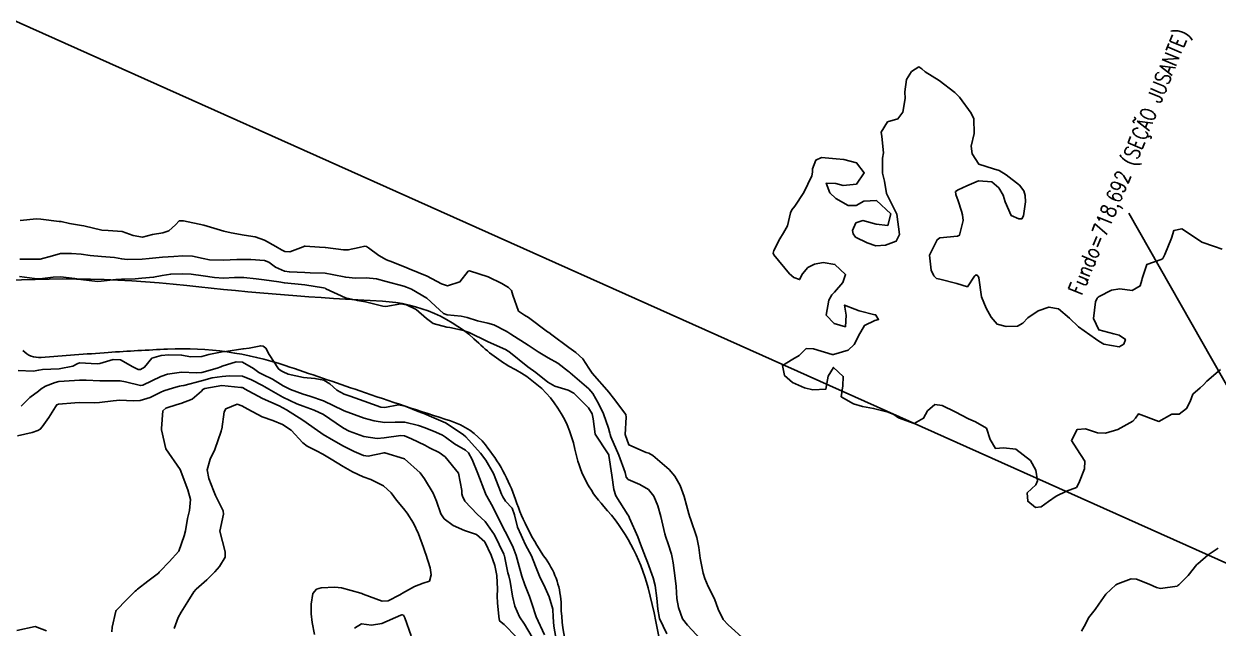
# Model space of a CAD drawing. Header units: metres. Extents: x 318500 to 325275, y 7408834 to 7428799.
# Drawn here: x 321446.4 to 321563.6, y 7415860.8 to 7415920.1 of the extents above; entities that cross this region are included whole.
import ezdxf

# ---------------------------------------------------------------- set-up
doc = ezdxf.new("R2010")
doc.units = ezdxf.units.M
doc.header["$MEASUREMENT"] = 0
doc.linetypes.add('CONTINUO', pattern=[0])
for name, color, linetype in [('Curvas de Nivel 1m', 11, 'Continuous'), ('Curvas de Nivel 5m', 15, 'Continuous'), ('Hidrografia', 140, 'Continuous'), ('TEXTO', 45, 'Continuous')]:
    doc.layers.add(name, color=color, linetype=linetype)
doc.styles.add('ROMANS', font='romans', dxfattribs={"height": 0.2})

msp = doc.modelspace()

# ---------------------------------------------------------------- linework, layer by layer
at = {"layer": 'Curvas de Nivel 1m', "flags": 128}
for points, elevation in [([(321563.99, 7415898), (321563.22, 7415898.26), (321562, 7415898.68), (321561.46, 7415899.06), (321560.01, 7415899.99), (321559.25, 7415899.84), (321559, 7415899.08), (321558.35, 7415897.47), (321558.15, 7415897.1), (321558.07, 7415897.01), (321557.98, 7415896.98), (321556.58, 7415896.51), (321556.12, 7415895.13), (321556.11, 7415894.97), (321555.94, 7415894.4), (321555.13, 7415893.94), (321553.93, 7415894.11), (321553.11, 7415893.98), (321551.92, 7415893.35), (321551.81, 7415893.29), (321551.7, 7415893.18), (321551.56, 7415892.83), (321551.35, 7415891.19), (321551.88, 7415890.07), (321553.34, 7415889.69), (321553.88, 7415889.56), (321554.48, 7415889.14), (321554.32, 7415888.69), (321553.86, 7415888.43), (321552.35, 7415888.69), (321551.87, 7415888.96), (321551.54, 7415889.19), (321549.89, 7415890.38), (321549, 7415891.22), (321547.91, 7415892.15), (321546.98, 7415892.31), (321545.91, 7415891.95), (321544.89, 7415891.27), (321544.42, 7415890.74), (321543.89, 7415890.44), (321542.79, 7415890.4), (321541.89, 7415890.63), (321541.29, 7415891.32), (321540.8, 7415892.22), (321540.36, 7415893.33), (321540.11, 7415895.18), (321540.04, 7415895.34), (321539.95, 7415895.43), (321539.82, 7415895.48), (321539.68, 7415895.34), (321538.97, 7415894.32), (321537.94, 7415894.62), (321536.28, 7415895.05), (321535.95, 7415895.12), (321535.67, 7415895.39), (321535.43, 7415895.93), (321535.24, 7415897.4), (321536, 7415898.92), (321536.28, 7415899.1), (321538, 7415899.26), (321538.18, 7415899.37), (321538.57, 7415900.82), (321538.5, 7415901.36), (321538.39, 7415901.72), (321538.05, 7415902.74), (321537.84, 7415903.37), (321537.79, 7415903.65), (321538.06, 7415903.81), (321538.92, 7415904.21), (321540.07, 7415904.7), (321541.36, 7415904.61), (321542.07, 7415904.01), (321542.48, 7415903.31), (321542.69, 7415902.66), (321543.28, 7415901.3), (321544.03, 7415900.97), (321544.32, 7415900.99), (321544.48, 7415901.28), (321544.68, 7415902.65), (321544.65, 7415903.28), (321544.5, 7415903.72), (321544.07, 7415904.28), (321542.77, 7415905.3), (321542.09, 7415905.72), (321541.52, 7415905.89), (321540.09, 7415906.33), (321539.43, 7415907.35), (321539.35, 7415908.12), (321539.65, 7415909.35), (321539.59, 7415910.78), (321539.33, 7415911.35), (321538.18, 7415912.9), (321537.73, 7415913.37), (321536.21, 7415914.56), (321534.83, 7415915.41), (321534.5, 7415915.69), (321534.22, 7415915.89), (321533.47, 7415915.43), (321533, 7415914.65), (321532.84, 7415913.44), (321532.85, 7415912.77), (321532.64, 7415911.44), (321532.15, 7415910.8), (321531.13, 7415910.48), (321530.52, 7415909.47), (321530.56, 7415909.04), (321530.74, 7415907.46), (321530.63, 7415906.94), (321530.65, 7415905.46), (321530.85, 7415904.68), (321531.04, 7415903.46), (321532.03, 7415901.45), (321532.29, 7415899.45), (321531.99, 7415898.78), (321530.92, 7415898.39), (321529.99, 7415898.34), (321529.12, 7415898.61), (321528, 7415899.18), (321527.75, 7415899.5), (321527.69, 7415899.82), (321528.02, 7415900.58), (321528.7, 7415900.81), (321530.01, 7415900.45), (321531.16, 7415900.31), (321531.46, 7415901.46), (321530.05, 7415902.76), (321528.82, 7415902.72), (321528.04, 7415902.29), (321527.26, 7415902.3), (321526.05, 7415902.96), (321525.46, 7415903.54), (321525.12, 7415904.49), (321526.07, 7415904.45), (321526.79, 7415904.24), (321528.07, 7415904.39), (321528.84, 7415905.49), (321528.09, 7415906.47), (321526.83, 7415906.79), (321526.1, 7415906.85), (321524.64, 7415907), (321524.1, 7415906.75), (321523.77, 7415905.87), (321523.77, 7415905.55), (321523.71, 7415905.19), (321522.93, 7415903.57), (321522.04, 7415902.23), (321521.75, 7415901.87), (321521.62, 7415901.58), (321521.3, 7415900.3), (321520.93, 7415899.59), (321520.56, 7415899.03), (321519.98, 7415897.86), (321519.91, 7415897.6), (321519.98, 7415897.44), (321521.5, 7415895.58), (321521.94, 7415895.22), (321522.49, 7415895.02), (321522.77, 7415895.57), (321523.31, 7415896.21), (321523.96, 7415896.54), (321524.82, 7415896.68), (321525.96, 7415896.51), (321527.01, 7415895.51), (321526.73, 7415894.72), (321525.92, 7415893.78), (321525.79, 7415893.65), (321525.65, 7415893.52), (321525.38, 7415892.99), (321525.12, 7415891.53), (321525.89, 7415890.72), (321527, 7415890.39), (321527.08, 7415891.51), (321526.91, 7415892.51), (321527.91, 7415892.12), (321528.35, 7415891.94), (321529.9, 7415891.57), (321529.97, 7415891.54), (321530.03, 7415891.47), (321530.26, 7415891.1), (321529.89, 7415891.01), (321528.86, 7415890.51), (321528.29, 7415889.49), (321528.16, 7415889.2), (321527.86, 7415888.65), (321527.26, 7415888.09), (321525.84, 7415887.66), (321525.69, 7415887.67), (321523.85, 7415888.22), (321523.15, 7415888.26), (321522.45, 7415887.57), (321521.84, 7415887.22), (321520.82, 7415886.6), (321521.03, 7415885.59), (321521.81, 7415884.93), (321522.97, 7415884.39), (321523.8, 7415884.18), (321525.07, 7415884.26), (321525.32, 7415885.53), (321525.83, 7415886.4), (321526.79, 7415885.51), (321526.73, 7415884.58), (321526.59, 7415883.51), (321527.78, 7415882.81), (321528.69, 7415882.57), (321529.77, 7415882.37), (321531.21, 7415882), (321531.76, 7415881.76), (321532.21, 7415881.44), (321533.75, 7415880.89), (321534.67, 7415881.41), (321535.04, 7415882.13), (321535.78, 7415882.77), (321536.51, 7415882.65), (321537.77, 7415882.04), (321539.07, 7415881.35), (321539.76, 7415881.05), (321540.85, 7415880.42), (321541.22, 7415879.32), (321541.73, 7415878.45), (321542.5, 7415878.52), (321543.73, 7415878.36), (321545.15, 7415877.27), (321545.7, 7415876.31), (321545.86, 7415875.26), (321545.68, 7415874.87), (321544.84, 7415874.1), (321544.9, 7415873.27), (321545.65, 7415872.65), (321546.2, 7415872.7), (321546.93, 7415873.24), (321547.67, 7415873.75), (321548.69, 7415874.24), (321549.67, 7415874.6), (321549.89, 7415874.98), (321549.97, 7415875.2), (321550.46, 7415876.43), (321550.5, 7415877.19), (321549.73, 7415878.42), (321549.18, 7415879.21), (321549.75, 7415880.31), (321550.58, 7415880.36), (321551.75, 7415879.99), (321552.52, 7415879.94), (321553.75, 7415880.31), (321555.21, 7415881.13), (321555.46, 7415881.42), (321555.77, 7415881.85), (321557.76, 7415881.1), (321559.03, 7415881.82), (321559.77, 7415881.82), (321560.48, 7415882.36), (321560.83, 7415883.06), (321561.09, 7415883.76), (321561.81, 7415884.38), (321562.16, 7415884.7), (321562.47, 7415885.04), (321563.83, 7415886.19)], 721), ([(321517.15, 7415859.63), (321515.49, 7415861.12), (321515, 7415861.66), (321514.51, 7415862.67), (321514.16, 7415863.67), (321513.54, 7415864.89), (321513.2, 7415865.69), (321513.04, 7415866.2), (321512.75, 7415867.69), (321512.62, 7415868.72), (321512.41, 7415869.7), (321511.8, 7415871.54), (321511.74, 7415871.71), (321511.63, 7415872.02), (321511.16, 7415873.72), (321510.77, 7415874.82), (321510.24, 7415875.73), (321509.69, 7415876.37), (321508.08, 7415877.76), (321507.71, 7415877.98), (321507.44, 7415878.04), (321505.73, 7415878.81), (321505.39, 7415879.8), (321505.48, 7415881.52), (321505.43, 7415881.79), (321504.23, 7415883.37), (321503.88, 7415883.82), (321503.79, 7415883.92), (321502.14, 7415885.84), (321501.82, 7415886.32), (321501.21, 7415887.23), (321500.52, 7415887.86), (321499.85, 7415888.34), (321498.17, 7415889.59), (321497.87, 7415889.82), (321497.76, 7415889.9), (321495.88, 7415891.28), (321495.48, 7415891.52), (321494.9, 7415891.93), (321494.36, 7415893.49), (321494.23, 7415893.95), (321493.92, 7415894.23), (321493.27, 7415894.62), (321491.94, 7415895.3), (321490.08, 7415895.87), (321489.95, 7415895.83), (321489.15, 7415894.8), (321487.93, 7415894.41), (321487.36, 7415894.6), (321485.94, 7415895.35), (321484.18, 7415896.08), (321483.95, 7415896.17), (321482.58, 7415896.72), (321481.96, 7415896.94), (321481.21, 7415897.37), (321480.17, 7415898.14), (321479.97, 7415898.27), (321479.83, 7415898.29), (321479.25, 7415898.15), (321478.19, 7415897.93), (321477.97, 7415897.92), (321477.74, 7415897.94), (321475.97, 7415898.16), (321475.94, 7415898.16), (321475.37, 7415898.2), (321473.97, 7415898.3), (321473.9, 7415898.29), (321473.77, 7415898.22), (321472.47, 7415897.73), (321471.97, 7415897.76), (321471.64, 7415897.92), (321471.09, 7415898.25), (321469.98, 7415898.89), (321469.04, 7415899.22), (321467.99, 7415899.38), (321466.71, 7415899.59), (321465.99, 7415899.76), (321464, 7415900.35), (321462.01, 7415900.79), (321461.61, 7415900.77), (321461.24, 7415900.39), (321460.58, 7415899.8), (321459.99, 7415899.59), (321458.97, 7415899.43), (321457.98, 7415899.18), (321457.08, 7415899.35), (321455.99, 7415899.72), (321454.64, 7415899.82), (321453.99, 7415899.88), (321452.22, 7415900.28), (321452, 7415900.32), (321450.83, 7415900.53), (321450, 7415900.7), (321449.82, 7415900.73), (321448.01, 7415900.94), (321447.6, 7415900.97), (321446, 7415900.81)], 721), ([(321509.48, 7415860.24), (321508.74, 7415861.75), (321508.59, 7415862.67), (321508.5, 7415863.75), (321508.31, 7415864.98), (321508.14, 7415865.75), (321507.57, 7415867.3), (321507.37, 7415867.76), (321506.88, 7415869.06), (321506.62, 7415869.77), (321505.81, 7415871.6), (321505.72, 7415871.79), (321505.63, 7415871.94), (321504.47, 7415873.81), (321504.26, 7415874.4), (321504.06, 7415875.81), (321503.78, 7415877.75), (321503.76, 7415877.82), (321503.71, 7415877.9), (321502.42, 7415879.83), (321502.25, 7415881.34), (321502.15, 7415881.84), (321501.77, 7415882.44), (321500.35, 7415883.86), (321499.79, 7415884.17), (321498.46, 7415884.55), (321497.8, 7415884.95), (321496.6, 7415885.91), (321495.82, 7415886.44), (321493.95, 7415887.95), (321493.84, 7415888.03), (321493.69, 7415888.11), (321491.85, 7415888.94), (321490.06, 7415889.81), (321489.87, 7415889.9), (321489.49, 7415890.01), (321488.16, 7415890.31), (321487.87, 7415890.35), (321486.54, 7415890.71), (321485.88, 7415891.2), (321484.86, 7415892.07), (321483.9, 7415892.55), (321483.34, 7415892.65), (321481.89, 7415892.39), (321481.6, 7415892.4), (321479.9, 7415892.83), (321479.09, 7415892.96), (321477.91, 7415893.22), (321475.99, 7415894.12), (321475.92, 7415894.16), (321475.77, 7415894.19), (321473.92, 7415894.51), (321473.61, 7415894.54), (321471.93, 7415894.69), (321471.39, 7415894.78), (321469.93, 7415894.99), (321469.14, 7415895.08), (321467.93, 7415895.21), (321467.04, 7415895.21), (321465.93, 7415895.16), (321465.05, 7415895.22), (321463.94, 7415895.39), (321462.76, 7415895.54), (321461.94, 7415895.59), (321460.77, 7415895.56), (321459.94, 7415895.42), (321459.09, 7415895.25), (321457.93, 7415895.15), (321457.27, 7415895.1), (321455.93, 7415895.04), (321455.38, 7415895.02), (321453.93, 7415894.85), (321453.57, 7415894.84), (321451.93, 7415895.03), (321451.34, 7415895.11), (321449.93, 7415895.27), (321449.23, 7415895.24), (321447.93, 7415895.08), (321447.39, 7415895.11), (321445.93, 7415895.33)], 719), ([(321445.8, 7415886.08), (321447.25, 7415886.02), (321447.81, 7415886.14), (321448.17, 7415886.19), (321449.81, 7415886.25), (321451.17, 7415886.52), (321451.58, 7415886.75), (321451.82, 7415886.86), (321453.54, 7415886.75), (321453.81, 7415886.78), (321455.11, 7415887.18), (321455.82, 7415887.13), (321457.06, 7415886.44), (321457.58, 7415886.2), (321457.81, 7415886.2), (321458.2, 7415886.42), (321458.92, 7415887.31), (321459.83, 7415887.56), (321460.59, 7415887.63), (321461.83, 7415887.6), (321462.75, 7415887.44), (321463.83, 7415887.47), (321464.52, 7415887.65), (321465.83, 7415887.91), (321466.18, 7415887.97), (321467.84, 7415888.22), (321467.92, 7415888.22), (321468.46, 7415888.29), (321469.6, 7415888.52), (321469.84, 7415888.48), (321470.11, 7415888.27), (321470.43, 7415887.66), (321471.33, 7415886.25), (321471.62, 7415886.05), (321471.81, 7415885.95), (321472.31, 7415885.73), (321473.8, 7415885.4), (321474.92, 7415885.32), (321475.8, 7415885.13), (321476.4, 7415884.78), (321477.08, 7415884.17), (321477.78, 7415883.78), (321478.37, 7415883.56), (321479.77, 7415883.08), (321481.38, 7415882.5), (321481.77, 7415882.47), (321483.11, 7415882.74), (321483.77, 7415882.59), (321485.05, 7415882.07), (321485.76, 7415881.8), (321486.15, 7415881.66), (321487.74, 7415880.97), (321489.18, 7415880.01), (321489.5, 7415879.77), (321489.73, 7415879.58), (321491.18, 7415877.99), (321491.7, 7415877.28), (321492.46, 7415875.97), (321492.98, 7415874.64), (321493.24, 7415873.96), (321493.38, 7415873.68), (321493.64, 7415873.28), (321494.29, 7415872.59), (321494.51, 7415871.94), (321494.82, 7415870.73), (321495.17, 7415869.93), (321495.31, 7415869.63), (321495.59, 7415869), (321496.18, 7415867.91), (321496.57, 7415866.9), (321496.96, 7415865.91), (321497.53, 7415864.75), (321497.93, 7415863.89), (321498.27, 7415862.66), (321498.31, 7415861.89), (321498.37, 7415861.01), (321498.58, 7415859.88)], 719), ([(321445.72, 7415879.67), (321447.17, 7415880.01), (321447.73, 7415880.19), (321447.96, 7415880.32), (321448.15, 7415880.56), (321448.8, 7415881.49), (321449.44, 7415882.54), (321449.58, 7415882.72), (321449.76, 7415882.8), (321451.35, 7415882.93), (321451.77, 7415882.95), (321453.32, 7415882.93), (321453.77, 7415882.95), (321455.11, 7415883.13), (321455.77, 7415883.18), (321457.09, 7415883.12), (321457.77, 7415883.14), (321458.74, 7415883.45), (321459.78, 7415883.98), (321460.09, 7415884.1), (321461.03, 7415884.39), (321461.62, 7415884.56), (321461.79, 7415884.58), (321462.04, 7415884.62), (321463.8, 7415885.09), (321464.84, 7415885.38), (321465.8, 7415885.52), (321466.55, 7415885.56), (321467.8, 7415885.55), (321468.7, 7415885.19), (321469.79, 7415884.61), (321470.02, 7415884.49), (321470.4, 7415884.26), (321471.78, 7415883.48), (321473.16, 7415882.83), (321473.77, 7415882.6), (321474.86, 7415882.2), (321475.75, 7415881.76), (321476.99, 7415880.93), (321477.73, 7415880.43), (321478.27, 7415880.15), (321479.72, 7415879.62), (321481.04, 7415879.43), (321481.72, 7415879.49), (321483.36, 7415879.72), (321483.73, 7415879.68), (321484.4, 7415879.4), (321485.72, 7415878.75), (321486.18, 7415878.52), (321487.11, 7415878.04), (321487.7, 7415877.63), (321489.01, 7415876.01), (321489.34, 7415874.32), (321489.35, 7415874), (321489.4, 7415873.76), (321489.64, 7415873.26), (321490.84, 7415871.99), (321491.62, 7415871.27), (321492.55, 7415869.97), (321493.45, 7415868.07), (321493.51, 7415867.95), (321493.52, 7415867.9), (321493.57, 7415867.7), (321493.86, 7415866.25), (321493.95, 7415865.94), (321494.08, 7415865.4), (321494.31, 7415863.94), (321494.55, 7415862.97), (321494.99, 7415861.93), (321495.49, 7415861.21), (321496.25, 7415859.91)], 721), ([(321454.97, 7415860.46), (321455.03, 7415860.91), (321455.39, 7415862.46), (321455.42, 7415862.53), (321455.49, 7415862.62), (321456.39, 7415863.56), (321457.28, 7415864.43), (321457.41, 7415864.55), (321457.52, 7415864.63), (321458.52, 7415865.43), (321459.55, 7415866.22), (321459.64, 7415866.3), (321459.74, 7415866.4), (321460.62, 7415867.33), (321461.57, 7415868.38), (321462.09, 7415869.87), (321462.21, 7415870.37), (321462.41, 7415871.57), (321462.61, 7415872.37), (321462.7, 7415873.43), (321462.43, 7415874.37), (321461.68, 7415876.38), (321460.29, 7415878.39), (321459.86, 7415880.27), (321459.87, 7415880.4), (321460, 7415882.15), (321460.3, 7415882.39), (321461.4, 7415882.75), (321461.77, 7415882.84), (321462.86, 7415883.27), (321463.79, 7415884.08), (321463.91, 7415884.23), (321464.13, 7415884.34), (321465.79, 7415884.62), (321467.65, 7415884.44), (321467.79, 7415884.41), (321467.87, 7415884.38), (321468.02, 7415884.3), (321469.78, 7415883.36), (321471.41, 7415882.61), (321471.76, 7415882.44), (321472.12, 7415882.24), (321473.74, 7415881.21), (321475.19, 7415880.2), (321475.5, 7415879.96), (321475.73, 7415879.82), (321476.76, 7415879.22), (321477.72, 7415878.68), (321478.78, 7415878.15), (321479.7, 7415877.75), (321480.15, 7415877.69), (321481.71, 7415878.02), (321481.79, 7415878.03), (321483.7, 7415877.43), (321485.25, 7415876.06), (321485.67, 7415875.45), (321486.52, 7415874.05), (321486.87, 7415873.27), (321487.29, 7415872.04), (321487.62, 7415871.54), (321488.48, 7415870.89), (321489.61, 7415870.4), (321490.79, 7415869.99), (321491.59, 7415869.27), (321492.21, 7415867.97), (321492.57, 7415866.97), (321492.78, 7415865.96), (321492.84, 7415864.65), (321492.82, 7415863.96), (321492.83, 7415863.28), (321492.96, 7415861.96), (321493.05, 7415861.52), (321493.49, 7415861.17), (321494.7, 7415859.93)], 722), ([(321461.09, 7415860.77), (321461.48, 7415861.84), (321461.78, 7415862.38), (321462.45, 7415863.42), (321463.04, 7415864.36), (321463.26, 7415864.62), (321463.53, 7415864.86), (321464.31, 7415865.56), (321465.09, 7415866.33), (321465.56, 7415866.86), (321466.1, 7415867.78), (321466.1, 7415868.31), (321465.6, 7415870.32), (321465.95, 7415872), (321465.9, 7415872.32), (321465.64, 7415872.85), (321465.15, 7415873.83), (321464.96, 7415874.33), (321464.52, 7415875.48), (321464.34, 7415876.34), (321464.64, 7415877.39), (321465.11, 7415878.33), (321465.73, 7415880.15), (321465.76, 7415880.29), (321465.77, 7415880.32), (321466.02, 7415882.05), (321466.17, 7415882.32), (321467.3, 7415882.78), (321467.76, 7415882.61), (321468.34, 7415882.29), (321469.75, 7415881.54), (321470.8, 7415881.2), (321471.74, 7415880.8), (321472.58, 7415880.23), (321473.72, 7415879.01), (321474.16, 7415878.66), (321475.06, 7415878.2), (321475.71, 7415877.88), (321476.5, 7415877.38), (321477.69, 7415876.66), (321478.62, 7415876.15), (321479.67, 7415875.66), (321480.41, 7415875.39), (321481.66, 7415874.79), (321482.39, 7415874.1), (321482.93, 7415873.38), (321483.63, 7415872.55), (321483.99, 7415872.08), (321484.59, 7415871.1), (321485.1, 7415870.06), (321485.58, 7415868.71), (321485.74, 7415868.23), (321485.81, 7415868.06), (321486.23, 7415866.73), (321486.33, 7415866.05), (321486.16, 7415865.43), (321485.54, 7415865.21), (321484.71, 7415864.89), (321483.52, 7415864.24), (321483.42, 7415864.18), (321483.25, 7415864.08), (321482.11, 7415863.5), (321481.51, 7415863.45), (321479.65, 7415864.14), (321479.52, 7415864.2), (321479.42, 7415864.24), (321477.53, 7415864.78), (321476.88, 7415864.82), (321475.53, 7415864.76), (321475.08, 7415864.65), (321474.72, 7415864.2), (321474.54, 7415863.17), (321474.54, 7415862.2), (321474.64, 7415861.36), (321474.87, 7415860.2)], 723), ([(321563.6, 7415868.67), (321562.62, 7415868), (321561.58, 7415867.13), (321561.5, 7415867.04), (321560.65, 7415865.97), (321559.72, 7415865.07), (321559.63, 7415864.98), (321559.55, 7415864.92), (321557.94, 7415864.7), (321557.55, 7415864.79), (321556.8, 7415865.11), (321555.56, 7415865.6), (321555.04, 7415865.64), (321553.73, 7415865.15), (321553.6, 7415865.1), (321553.55, 7415865.07), (321552.55, 7415864.15), (321551.89, 7415863.17), (321551.51, 7415862.65), (321550.86, 7415861.83), (321550.57, 7415861.19), (321550.16, 7415860.52)], 721), ([(321484.37, 7415860.07), (321483.74, 7415861.83), (321483.6, 7415862.08), (321483.49, 7415862.13), (321483.45, 7415862.12), (321483.35, 7415862.08), (321481.48, 7415861.28), (321480.46, 7415861.11), (321479.48, 7415861.24), (321478.82, 7415860.8)], 722), ([(321445.65, 7415860.59), (321447.47, 7415860.96), (321448.58, 7415860.55)], 722)]:
    msp.add_lwpolyline(points, dxfattribs=dict(at, elevation=elevation))
at = {"layer": 'Curvas de Nivel 5m', "elevation": 720, "flags": 128}
for points in [[(321512.81, 7415859.69), (321511.49, 7415861.09), (321511.02, 7415861.72), (321510.61, 7415862.82), (321510.46, 7415863.73), (321510.37, 7415864.89), (321510.3, 7415865.73), (321510.08, 7415867.22), (321510, 7415867.73), (321509.92, 7415868.08), (321509.59, 7415869.07), (321509.37, 7415869.74), (321509.28, 7415870.07), (321508.88, 7415871.75), (321508.59, 7415872.81), (321508.2, 7415873.75), (321507.67, 7415874.41), (321506.82, 7415874.92), (321505.68, 7415875.39), (321505.49, 7415875.61), (321505.44, 7415875.79), (321505.38, 7415876.1), (321504.75, 7415877.8), (321503.97, 7415879.58), (321503.9, 7415879.82), (321503.87, 7415879.95), (321503.75, 7415880.42), (321503.26, 7415881.83), (321502.8, 7415882.8), (321502.19, 7415883.84), (321501.8, 7415884.29), (321499.97, 7415885.87), (321499.9, 7415885.94), (321499.82, 7415886.01), (321498.76, 7415886.82), (321497.83, 7415887.35), (321496.84, 7415887.91), (321495.85, 7415888.58), (321494.14, 7415889.67), (321493.87, 7415889.84), (321493.68, 7415889.95), (321492.47, 7415890.56), (321491.88, 7415890.75), (321490.89, 7415890.98), (321489.88, 7415891.29), (321489.29, 7415891.42), (321487.89, 7415891.56), (321487.53, 7415891.68), (321487.15, 7415892.04), (321485.91, 7415893.2), (321484.41, 7415894.08), (321483.92, 7415894.28), (321483.65, 7415894.36), (321481.93, 7415894.83), (321480.96, 7415895.1), (321479.94, 7415895.2), (321478.91, 7415895.17), (321477.94, 7415895.25), (321476.6, 7415895.53), (321475.94, 7415895.63), (321474.46, 7415895.69), (321473.94, 7415895.7), (321472.42, 7415895.76), (321471.94, 7415895.84), (321471.06, 7415896.25), (321470.4, 7415896.71), (321469.96, 7415896.88), (321468.64, 7415896.98), (321467.96, 7415897), (321467.27, 7415896.99), (321465.96, 7415896.93), (321464.58, 7415896.96), (321463.96, 7415897.08), (321462.9, 7415897.31), (321461.96, 7415897.34), (321461.07, 7415897.28), (321459.96, 7415897.22), (321458.64, 7415897.1), (321457.96, 7415897.03), (321456.5, 7415897), (321455.96, 7415897.05), (321455.26, 7415897.17), (321453.96, 7415897.29), (321452.86, 7415897.39), (321451.96, 7415897.52), (321451.02, 7415897.58), (321449.96, 7415897.56), (321449.15, 7415897.36), (321447.95, 7415897.01), (321446.38, 7415897.01), (321445.95, 7415897.01)], [(321446.09, 7415882.59), (321446.92, 7415883.43), (321447.78, 7415884.07), (321448.06, 7415884.28), (321448.48, 7415884.55), (321449.41, 7415884.93), (321449.79, 7415885), (321450.31, 7415885.05), (321451.8, 7415885.16), (321452.45, 7415885.15), (321453.8, 7415885.08), (321455.17, 7415885.09), (321455.8, 7415885.08), (321456.32, 7415884.98), (321457.79, 7415884.62), (321458.02, 7415884.65), (321459.8, 7415885.49), (321460.46, 7415885.74), (321461.81, 7415885.93), (321463.29, 7415885.85), (321463.81, 7415885.91), (321465.31, 7415886.33), (321465.68, 7415886.46), (321465.81, 7415886.51), (321467.18, 7415886.95), (321467.82, 7415886.91), (321468.9, 7415886.28), (321469.43, 7415885.9), (321469.8, 7415885.7), (321470.77, 7415885.23), (321471.79, 7415884.6), (321472.51, 7415884.23), (321473.78, 7415883.76), (321474.43, 7415883.57), (321475.77, 7415883.11), (321477.73, 7415882.16), (321477.76, 7415882.15), (321477.79, 7415882.13), (321479.75, 7415881.41), (321480.73, 7415881.14), (321481.74, 7415880.99), (321482.81, 7415881.03), (321483.74, 7415881.03), (321485.1, 7415880.71), (321485.74, 7415880.47), (321486.8, 7415880.04), (321487.43, 7415879.74), (321487.73, 7415879.55), (321488.61, 7415878.91), (321489.71, 7415878.27), (321489.99, 7415878), (321490.35, 7415877.35), (321490.91, 7415875.99), (321491.65, 7415874.02), (321491.67, 7415873.98), (321492.38, 7415872.71), (321492.76, 7415871.96), (321493.61, 7415870.31), (321493.8, 7415869.95), (321494.39, 7415868.74), (321494.68, 7415867.93), (321494.86, 7415867.22), (321495.22, 7415865.92), (321495.54, 7415865.05), (321496, 7415863.92), (321496.2, 7415863.22), (321496.63, 7415861.91), (321497.47, 7415860.14)]]:
    msp.add_lwpolyline(points, dxfattribs=at)
at = {"layer": 'Hidrografia'}
for points in [[(321516.58, 7415743.31, -0.002862), (321520.86, 7415748.64, 0.051231), (321523.89, 7415753.28, 0.270546), (321523.75, 7415756.03, -0.02821), (321522.33, 7415758.49, -0.481627), (321522.85, 7415759.63, 0.10448), (321527.54, 7415761.9, 0.134207), (321530.58, 7415765.95, 0.050477), (321532.25, 7415771.79, 0.060812), (321532.99, 7415785.41, -0.018083), (321532.26, 7415809.29, 0.16665), (321527.87, 7415822.35, 0.00097), (321519.21, 7415833.58, 0.073567), (321513.23, 7415839.32, -0.168981), (321511.15, 7415842.24, -0.059557), (321509.63, 7415851.48, 0.052174), (321507.63, 7415864.75, 0.122772), (321503.27, 7415872.76, -0.137508), (321500.44, 7415878.36, 0.226446), (321494.63, 7415886.15, -0.071671), (321491.02, 7415888.76, 0.182174), (321481.54, 7415892.89, -0.014976), (321462.34, 7415894.42, 0.049577), (321440.7, 7415894.65, -0.101444)], [(321446.26, 7415888.05, 0.224942), (321448.04, 7415887.37, -0.002258), (321454.63, 7415887.86, -0.006107), (321460.46, 7415888.19, -0.091858), (321472.01, 7415886.58, -0.002882), (321479.32, 7415884.09, 0.006837), (321488.23, 7415881.15, -0.148407), (321491.67, 7415878.79, -0.086787), (321494.62, 7415873.42, 0.071831), (321497.61, 7415867.57, -0.150818), (321499.09, 7415863.06, 0.061375), (321499.71, 7415858.64, -0.092979)]]:
    msp.add_lwpolyline(points, format="xyb", dxfattribs=at)
at = {"layer": 'TEXTO', "linetype": 'CONTINUO'}
for points in [[(321572.64, 7415863.5, 0), (321364.01, 7415956.88, 0)], [(321573.21, 7415869.21, 0), (321554.82, 7415901.54, 0)]]:
    msp.add_polyline3d(points, dxfattribs=at)

# ---------------------------------------------------------------- texts
at = {"layer": 'TEXTO', "style": 'ROMANS', "width": 0.8}
msp.add_text('Fundo=718,692 (SEÇÃO JUSANTE)', height=1.5, rotation=67.6991, dxfattribs=at).set_placement((321550.2, 7415893.39))

doc.saveas('drawing.dxf')
